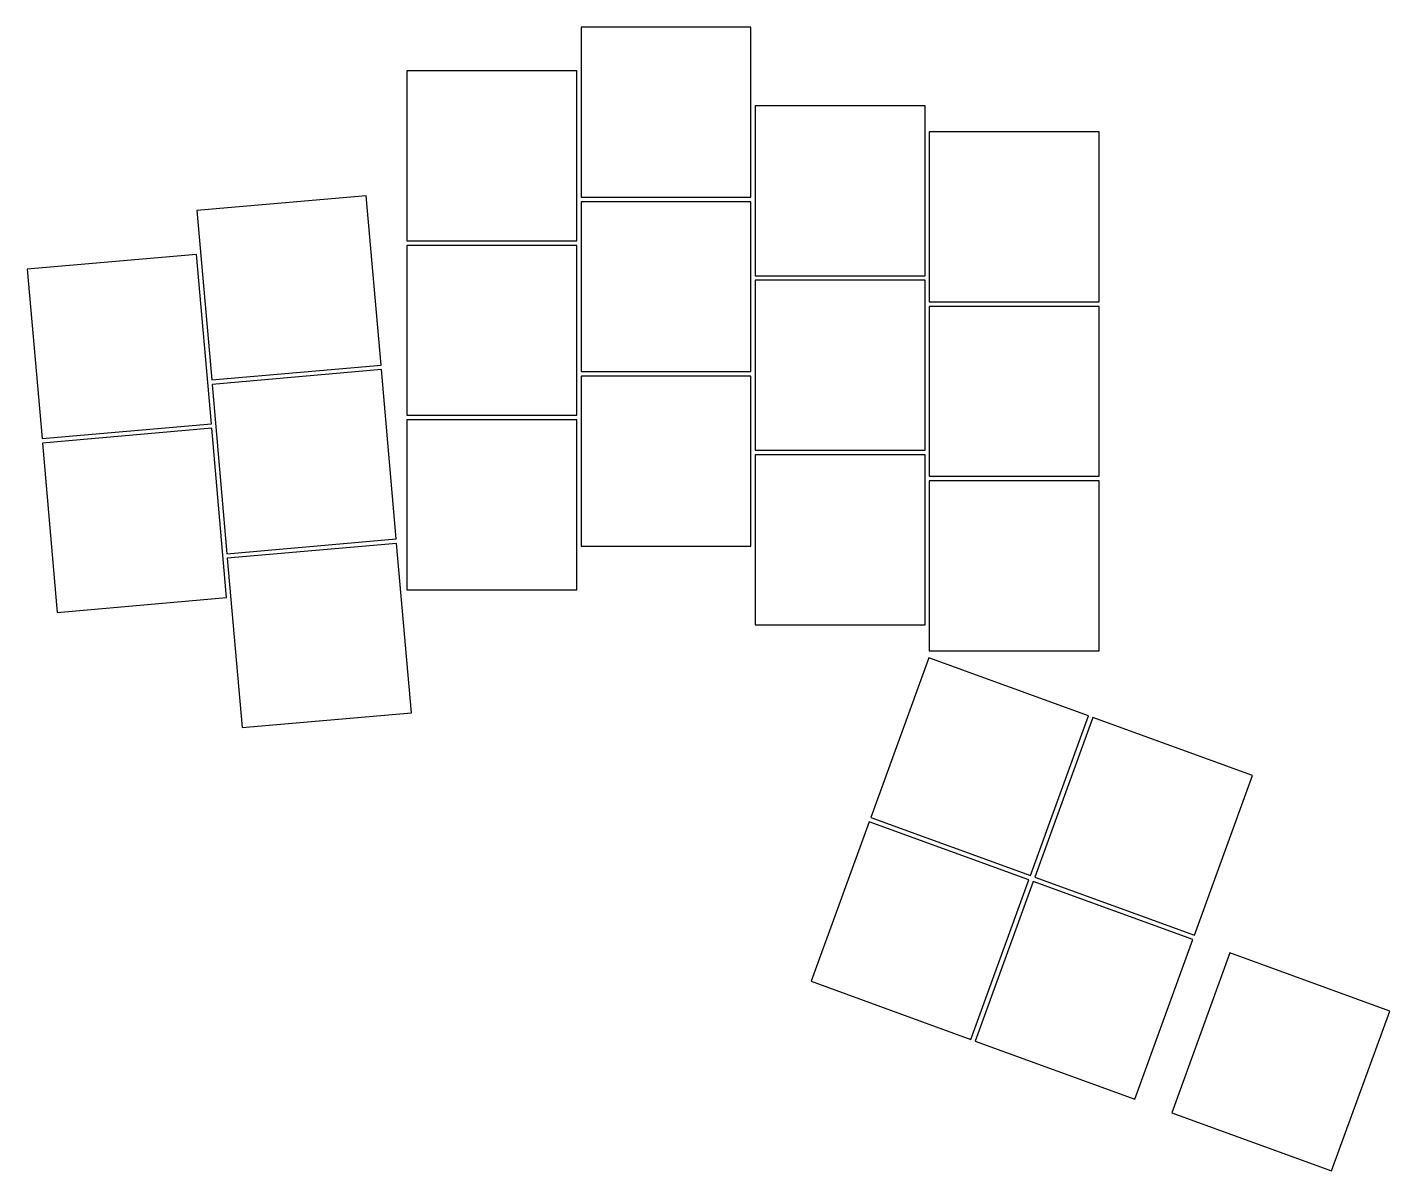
# Model space of a CAD drawing. Header units: millimetres. Extents: x 37 to 185, y -152 to -27.
import ezdxf

# ---------------------------------------------------------------- set-up
doc = ezdxf.new("R2010")
doc.units = ezdxf.units.MM

msp = doc.modelspace()

# ---------------------------------------------------------------- linework, layer by layer
for p, q in [((115.62, -27.19), (97.07, -27.19)), ((97.07, -27.19), (97.07, -45.74)), ((115.62, -45.74), (115.62, -27.19)), ((96.62, -31.96), (78.07, -31.96)), ((78.07, -31.96), (78.07, -50.51)), ((96.62, -50.51), (96.62, -31.96)), ((134.62, -35.77), (116.07, -35.77)), ((116.07, -35.77), (116.07, -54.32)), ((134.62, -54.32), (134.62, -35.77)), ((153.62, -38.62), (135.07, -38.62)), ((135.07, -38.62), (135.07, -57.17)), ((153.62, -57.17), (153.62, -38.62)), ((73.62, -45.6), (55.14, -47.21)), ((75.24, -64.08), (73.62, -45.6)), ((97.07, -45.74), (115.62, -45.74)), ((55.14, -47.21), (56.76, -65.69)), ((115.62, -46.24), (97.07, -46.24)), ((97.07, -46.24), (97.07, -64.79)), ((115.62, -64.79), (115.62, -46.24)), ((78.07, -50.51), (96.62, -50.51)), ((55.11, -52), (36.63, -53.61)), ((56.73, -70.48), (55.11, -52)), ((96.62, -51.01), (78.07, -51.01)), ((78.07, -51.01), (78.07, -69.56)), ((96.62, -69.56), (96.62, -51.01)), ((36.63, -53.61), (38.25, -72.09)), ((116.07, -54.32), (134.62, -54.32)), ((134.62, -54.82), (116.07, -54.82)), ((116.07, -54.82), (116.07, -73.37)), ((134.62, -73.37), (134.62, -54.82)), ((135.07, -57.17), (153.62, -57.17)), ((153.62, -57.67), (135.07, -57.67)), ((135.07, -57.67), (135.07, -76.22)), ((153.62, -76.22), (153.62, -57.67)), ((56.76, -65.69), (75.24, -64.08)), ((75.28, -64.57), (56.8, -66.19)), ((76.9, -83.05), (75.28, -64.57)), ((97.07, -64.79), (115.62, -64.79)), ((115.62, -65.29), (97.07, -65.29)), ((97.07, -65.29), (97.07, -83.84)), ((115.62, -83.84), (115.62, -65.29)), ((56.8, -66.19), (58.42, -84.67)), ((78.07, -69.56), (96.62, -69.56)), ((38.25, -72.09), (56.73, -70.48)), ((56.77, -70.97), (38.29, -72.59)), ((58.39, -89.45), (56.77, -70.97)), ((96.62, -70.06), (78.07, -70.06)), ((78.07, -70.06), (78.07, -88.61)), ((96.62, -88.61), (96.62, -70.06)), ((38.29, -72.59), (39.91, -91.07)), ((116.07, -73.37), (134.62, -73.37)), ((134.62, -73.87), (116.07, -73.87)), ((116.07, -73.87), (116.07, -92.42)), ((134.62, -92.42), (134.62, -73.87)), ((135.07, -76.22), (153.62, -76.22)), ((153.62, -76.72), (135.07, -76.72)), ((135.07, -76.72), (135.07, -95.27)), ((153.62, -95.27), (153.62, -76.72)), ((58.42, -84.67), (76.9, -83.05)), ((76.94, -83.55), (58.46, -85.17)), ((78.56, -102.03), (76.94, -83.55)), ((97.07, -83.84), (115.62, -83.84)), ((58.46, -85.17), (60.08, -103.65)), ((78.07, -88.61), (96.62, -88.61)), ((39.91, -91.07), (58.39, -89.45)), ((116.07, -92.42), (134.62, -92.42)), ((135.04, -96.02), (128.69, -113.45)), ((152.47, -102.36), (135.04, -96.02)), ((135.07, -95.27), (153.62, -95.27)), ((60.08, -103.65), (78.56, -102.03)), ((146.12, -119.79), (152.47, -102.36)), ((152.94, -102.53), (146.59, -119.97)), ((170.37, -108.88), (152.94, -102.53)), ((164.03, -126.31), (170.37, -108.88)), ((128.52, -113.92), (122.18, -131.35)), ((145.95, -120.26), (128.52, -113.92)), ((128.69, -113.45), (146.12, -119.79)), ((139.61, -137.7), (145.95, -120.26)), ((146.42, -120.44), (140.08, -137.87)), ((163.85, -126.78), (146.42, -120.44)), ((146.59, -119.97), (164.03, -126.31)), ((157.51, -144.21), (163.85, -126.78)), ((167.9, -128.25), (161.56, -145.69)), ((185.34, -134.6), (167.9, -128.25)), ((122.18, -131.35), (139.61, -137.7)), ((178.99, -152.03), (185.34, -134.6)), ((140.08, -137.87), (157.51, -144.21)), ((161.56, -145.69), (178.99, -152.03))]:
    msp.add_line(p, q)

doc.saveas('drawing.dxf')
